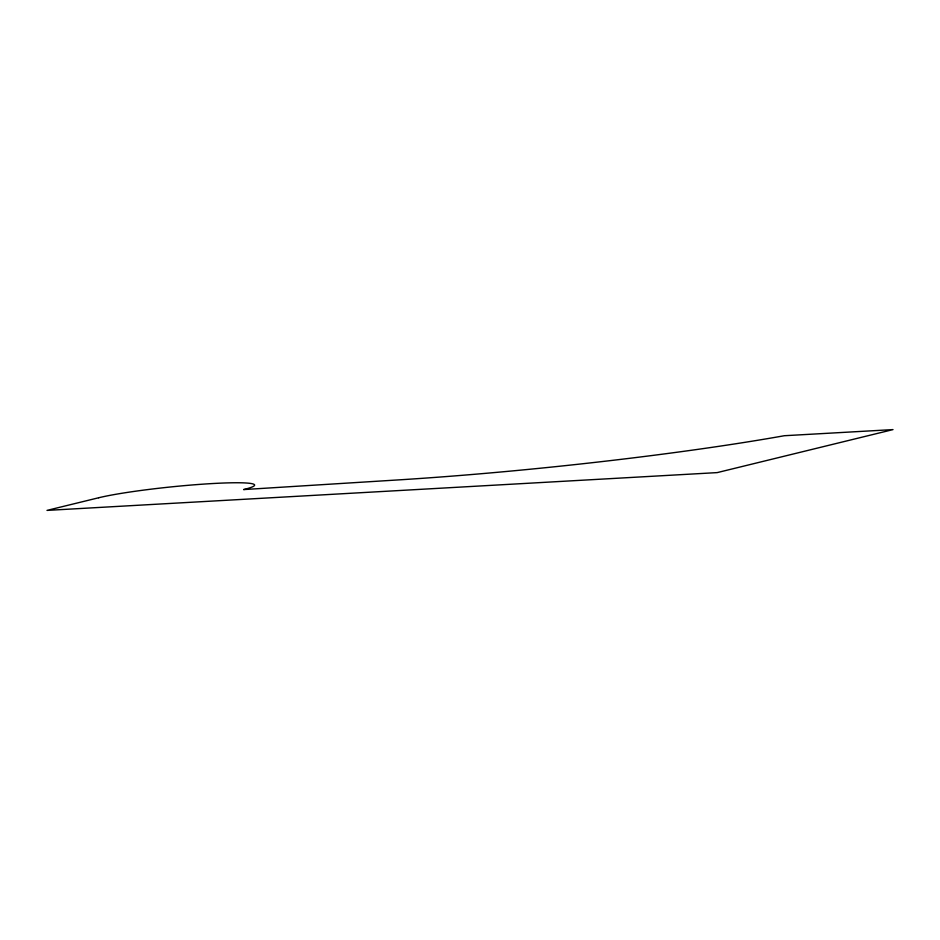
<?xml version="1.0" encoding="UTF-8"?>
<svg xmlns="http://www.w3.org/2000/svg" width="940" height="940" viewBox="0 0 940 940"><rect width="100%" height="100%" fill="white"/><g stroke="black" fill="none" stroke-linecap="round" stroke-linejoin="round"><path stroke-width="1.41" d="M98.712 497.754L47 510.397L717.185 472.609L893 429.603L784.324 435.725A344.827 27.66 -5.9 0 1 394.048 480.176L243.613 489.576A83.871 6.721 -5.9 0 0 212.534 483.548A83.871 6.721 -5.9 0 0 98.712 497.754"/></g></svg>
